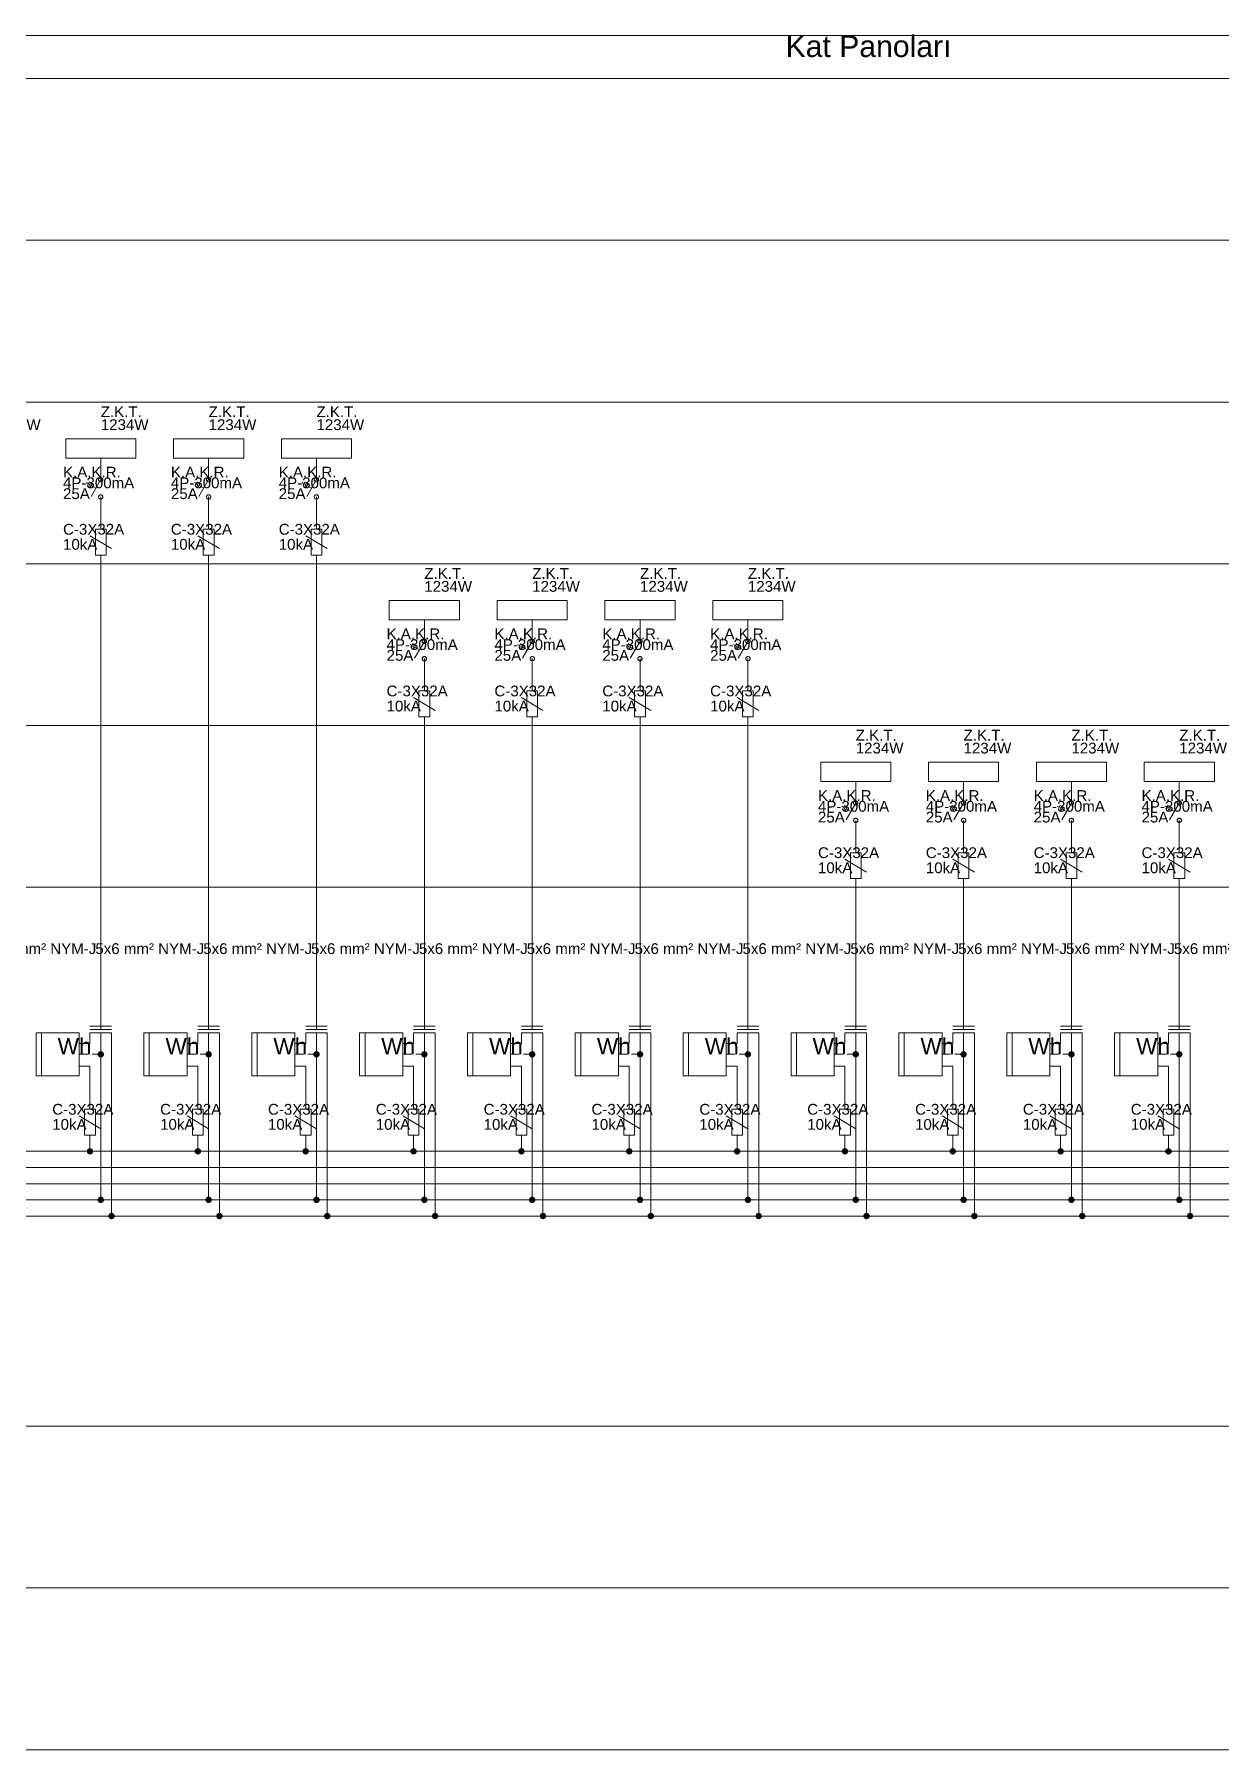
# Model space of a CAD drawing. Extents: x -100 to 4300, y -525 to 1066.
# Drawn here: x 998 to 2098, y -525 to 1066 of the extents above; entities that cross this region are included whole.
import ezdxf

# ---------------------------------------------------------------- set-up
doc = ezdxf.new("R2010")
doc.units = 0
doc.layers.get('0').update_dxf_attribs({"lineweight": 0})
doc.styles.add('Arial', font='Arial.ttf')

msp = doc.modelspace()

# ---------------------------------------------------------------- hatches: boundary and pattern name
h = msp.add_hatch(color=5)
h.dxf.hatch_style = 1
h.paths.add_polyline_path([(1063, 120), (1062.8, 121.1), (1062.1, 122.1), (1061.1, 122.8), (1060, 123), (1058.9, 122.8), (1057.9, 122.1), (1057.2, 121.1), (1057, 120), (1057.2, 118.9), (1057.9, 117.9), (1058.9, 117.2), (1060, 117), (1061.1, 117.2), (1062.1, 117.9), (1062.8, 118.9)])
h = msp.add_hatch(color=5)
h.dxf.hatch_style = 1
h.paths.add_polyline_path([(1163, 120), (1162.8, 121.1), (1162.1, 122.1), (1161.1, 122.8), (1160, 123), (1158.9, 122.8), (1157.9, 122.1), (1157.2, 121.1), (1157, 120), (1157.2, 118.9), (1157.9, 117.9), (1158.9, 117.2), (1160, 117), (1161.1, 117.2), (1162.1, 117.9), (1162.8, 118.9)])
h = msp.add_hatch(color=5)
h.dxf.hatch_style = 1
h.paths.add_polyline_path([(1263, 120), (1262.8, 121.1), (1262.1, 122.1), (1261.1, 122.8), (1260, 123), (1258.9, 122.8), (1257.9, 122.1), (1257.2, 121.1), (1257, 120), (1257.2, 118.9), (1257.9, 117.9), (1258.9, 117.2), (1260, 117), (1261.1, 117.2), (1262.1, 117.9), (1262.8, 118.9)])
h = msp.add_hatch(color=5)
h.dxf.hatch_style = 1
h.paths.add_polyline_path([(1363, 120), (1362.8, 121.1), (1362.1, 122.1), (1361.1, 122.8), (1360, 123), (1358.9, 122.8), (1357.9, 122.1), (1357.2, 121.1), (1357, 120), (1357.2, 118.9), (1357.9, 117.9), (1358.9, 117.2), (1360, 117), (1361.1, 117.2), (1362.1, 117.9), (1362.8, 118.9)])
h = msp.add_hatch(color=5)
h.dxf.hatch_style = 1
h.paths.add_polyline_path([(1463, 120), (1462.8, 121.1), (1462.1, 122.1), (1461.1, 122.8), (1460, 123), (1458.9, 122.8), (1457.9, 122.1), (1457.2, 121.1), (1457, 120), (1457.2, 118.9), (1457.9, 117.9), (1458.9, 117.2), (1460, 117), (1461.1, 117.2), (1462.1, 117.9), (1462.8, 118.9)])
h = msp.add_hatch(color=5)
h.dxf.hatch_style = 1
h.paths.add_polyline_path([(1563, 120), (1562.8, 121.1), (1562.1, 122.1), (1561.1, 122.8), (1560, 123), (1558.9, 122.8), (1557.9, 122.1), (1557.2, 121.1), (1557, 120), (1557.2, 118.9), (1557.9, 117.9), (1558.9, 117.2), (1560, 117), (1561.1, 117.2), (1562.1, 117.9), (1562.8, 118.9)])
h = msp.add_hatch(color=5)
h.dxf.hatch_style = 1
h.paths.add_polyline_path([(1663, 120), (1662.8, 121.1), (1662.1, 122.1), (1661.1, 122.8), (1660, 123), (1658.9, 122.8), (1657.9, 122.1), (1657.2, 121.1), (1657, 120), (1657.2, 118.9), (1657.9, 117.9), (1658.9, 117.2), (1660, 117), (1661.1, 117.2), (1662.1, 117.9), (1662.8, 118.9)])
h = msp.add_hatch(color=5)
h.dxf.hatch_style = 1
h.paths.add_polyline_path([(1763, 120), (1762.8, 121.1), (1762.1, 122.1), (1761.1, 122.8), (1760, 123), (1758.9, 122.8), (1757.9, 122.1), (1757.2, 121.1), (1757, 120), (1757.2, 118.9), (1757.9, 117.9), (1758.9, 117.2), (1760, 117), (1761.1, 117.2), (1762.1, 117.9), (1762.8, 118.9)])
h = msp.add_hatch(color=5)
h.dxf.hatch_style = 1
h.paths.add_polyline_path([(1863, 120), (1862.8, 121.1), (1862.1, 122.1), (1861.1, 122.8), (1860, 123), (1858.9, 122.8), (1857.9, 122.1), (1857.2, 121.1), (1857, 120), (1857.2, 118.9), (1857.9, 117.9), (1858.9, 117.2), (1860, 117), (1861.1, 117.2), (1862.1, 117.9), (1862.8, 118.9)])
h = msp.add_hatch(color=5)
h.dxf.hatch_style = 1
h.paths.add_polyline_path([(1963, 120), (1962.8, 121.1), (1962.1, 122.1), (1961.1, 122.8), (1960, 123), (1958.9, 122.8), (1957.9, 122.1), (1957.2, 121.1), (1957, 120), (1957.2, 118.9), (1957.9, 117.9), (1958.9, 117.2), (1960, 117), (1961.1, 117.2), (1962.1, 117.9), (1962.8, 118.9)])
h = msp.add_hatch(color=5)
h.dxf.hatch_style = 1
h.paths.add_polyline_path([(2063, 120), (2062.8, 121.1), (2062.1, 122.1), (2061.1, 122.8), (2060, 123), (2058.9, 122.8), (2057.9, 122.1), (2057.2, 121.1), (2057, 120), (2057.2, 118.9), (2057.9, 117.9), (2058.9, 117.2), (2060, 117), (2061.1, 117.2), (2062.1, 117.9), (2062.8, 118.9)])
h = msp.add_hatch(color=36)
h.dxf.hatch_style = 1
h.paths.add_polyline_path([(1053, 30), (1052.8, 31.1), (1052.1, 32.1), (1051.1, 32.8), (1050, 33), (1048.9, 32.8), (1047.9, 32.1), (1047.2, 31.1), (1047, 30), (1047.2, 28.9), (1047.9, 27.9), (1048.9, 27.2), (1050, 27), (1051.1, 27.2), (1052.1, 27.9), (1052.8, 28.9)])
h = msp.add_hatch(color=36)
h.dxf.hatch_style = 1
h.paths.add_polyline_path([(1153, 30), (1152.8, 31.1), (1152.1, 32.1), (1151.1, 32.8), (1150, 33), (1148.9, 32.8), (1147.9, 32.1), (1147.2, 31.1), (1147, 30), (1147.2, 28.9), (1147.9, 27.9), (1148.9, 27.2), (1150, 27), (1151.1, 27.2), (1152.1, 27.9), (1152.8, 28.9)])
h = msp.add_hatch(color=36)
h.dxf.hatch_style = 1
h.paths.add_polyline_path([(1253, 30), (1252.8, 31.1), (1252.1, 32.1), (1251.1, 32.8), (1250, 33), (1248.9, 32.8), (1247.9, 32.1), (1247.2, 31.1), (1247, 30), (1247.2, 28.9), (1247.9, 27.9), (1248.9, 27.2), (1250, 27), (1251.1, 27.2), (1252.1, 27.9), (1252.8, 28.9)])
h = msp.add_hatch(color=36)
h.dxf.hatch_style = 1
h.paths.add_polyline_path([(1353, 30), (1352.8, 31.1), (1352.1, 32.1), (1351.1, 32.8), (1350, 33), (1348.9, 32.8), (1347.9, 32.1), (1347.2, 31.1), (1347, 30), (1347.2, 28.9), (1347.9, 27.9), (1348.9, 27.2), (1350, 27), (1351.1, 27.2), (1352.1, 27.9), (1352.8, 28.9)])
h = msp.add_hatch(color=36)
h.dxf.hatch_style = 1
h.paths.add_polyline_path([(1453, 30), (1452.8, 31.1), (1452.1, 32.1), (1451.1, 32.8), (1450, 33), (1448.9, 32.8), (1447.9, 32.1), (1447.2, 31.1), (1447, 30), (1447.2, 28.9), (1447.9, 27.9), (1448.9, 27.2), (1450, 27), (1451.1, 27.2), (1452.1, 27.9), (1452.8, 28.9)])
h = msp.add_hatch(color=36)
h.dxf.hatch_style = 1
h.paths.add_polyline_path([(1553, 30), (1552.8, 31.1), (1552.1, 32.1), (1551.1, 32.8), (1550, 33), (1548.9, 32.8), (1547.9, 32.1), (1547.2, 31.1), (1547, 30), (1547.2, 28.9), (1547.9, 27.9), (1548.9, 27.2), (1550, 27), (1551.1, 27.2), (1552.1, 27.9), (1552.8, 28.9)])
h = msp.add_hatch(color=36)
h.dxf.hatch_style = 1
h.paths.add_polyline_path([(1653, 30), (1652.8, 31.1), (1652.1, 32.1), (1651.1, 32.8), (1650, 33), (1648.9, 32.8), (1647.9, 32.1), (1647.2, 31.1), (1647, 30), (1647.2, 28.9), (1647.9, 27.9), (1648.9, 27.2), (1650, 27), (1651.1, 27.2), (1652.1, 27.9), (1652.8, 28.9)])
h = msp.add_hatch(color=36)
h.dxf.hatch_style = 1
h.paths.add_polyline_path([(1753, 30), (1752.8, 31.1), (1752.1, 32.1), (1751.1, 32.8), (1750, 33), (1748.9, 32.8), (1747.9, 32.1), (1747.2, 31.1), (1747, 30), (1747.2, 28.9), (1747.9, 27.9), (1748.9, 27.2), (1750, 27), (1751.1, 27.2), (1752.1, 27.9), (1752.8, 28.9)])
h = msp.add_hatch(color=36)
h.dxf.hatch_style = 1
h.paths.add_polyline_path([(1853, 30), (1852.8, 31.1), (1852.1, 32.1), (1851.1, 32.8), (1850, 33), (1848.9, 32.8), (1847.9, 32.1), (1847.2, 31.1), (1847, 30), (1847.2, 28.9), (1847.9, 27.9), (1848.9, 27.2), (1850, 27), (1851.1, 27.2), (1852.1, 27.9), (1852.8, 28.9)])
h = msp.add_hatch(color=36)
h.dxf.hatch_style = 1
h.paths.add_polyline_path([(1953, 30), (1952.8, 31.1), (1952.1, 32.1), (1951.1, 32.8), (1950, 33), (1948.9, 32.8), (1947.9, 32.1), (1947.2, 31.1), (1947, 30), (1947.2, 28.9), (1947.9, 27.9), (1948.9, 27.2), (1950, 27), (1951.1, 27.2), (1952.1, 27.9), (1952.8, 28.9)])
h = msp.add_hatch(color=36)
h.dxf.hatch_style = 1
h.paths.add_polyline_path([(2053, 30), (2052.8, 31.1), (2052.1, 32.1), (2051.1, 32.8), (2050, 33), (2048.9, 32.8), (2047.9, 32.1), (2047.2, 31.1), (2047, 30), (2047.2, 28.9), (2047.9, 27.9), (2048.9, 27.2), (2050, 27), (2051.1, 27.2), (2052.1, 27.9), (2052.8, 28.9)])
h = msp.add_hatch(color=5)
h.dxf.hatch_style = 1
h.paths.add_polyline_path([(1063, -15), (1062.8, -13.9), (1062.1, -12.9), (1061.1, -12.2), (1060, -12), (1058.9, -12.2), (1057.9, -12.9), (1057.2, -13.9), (1057, -15), (1057.2, -16.1), (1057.9, -17.1), (1058.9, -17.8), (1060, -18), (1061.1, -17.8), (1062.1, -17.1), (1062.8, -16.1)])
h = msp.add_hatch(color=5)
h.dxf.hatch_style = 1
h.paths.add_polyline_path([(1163, -15), (1162.8, -13.9), (1162.1, -12.9), (1161.1, -12.2), (1160, -12), (1158.9, -12.2), (1157.9, -12.9), (1157.2, -13.9), (1157, -15), (1157.2, -16.1), (1157.9, -17.1), (1158.9, -17.8), (1160, -18), (1161.1, -17.8), (1162.1, -17.1), (1162.8, -16.1)])
h = msp.add_hatch(color=5)
h.dxf.hatch_style = 1
h.paths.add_polyline_path([(1263, -15), (1262.8, -13.9), (1262.1, -12.9), (1261.1, -12.2), (1260, -12), (1258.9, -12.2), (1257.9, -12.9), (1257.2, -13.9), (1257, -15), (1257.2, -16.1), (1257.9, -17.1), (1258.9, -17.8), (1260, -18), (1261.1, -17.8), (1262.1, -17.1), (1262.8, -16.1)])
h = msp.add_hatch(color=5)
h.dxf.hatch_style = 1
h.paths.add_polyline_path([(1363, -15), (1362.8, -13.9), (1362.1, -12.9), (1361.1, -12.2), (1360, -12), (1358.9, -12.2), (1357.9, -12.9), (1357.2, -13.9), (1357, -15), (1357.2, -16.1), (1357.9, -17.1), (1358.9, -17.8), (1360, -18), (1361.1, -17.8), (1362.1, -17.1), (1362.8, -16.1)])
h = msp.add_hatch(color=5)
h.dxf.hatch_style = 1
h.paths.add_polyline_path([(1463, -15), (1462.8, -13.9), (1462.1, -12.9), (1461.1, -12.2), (1460, -12), (1458.9, -12.2), (1457.9, -12.9), (1457.2, -13.9), (1457, -15), (1457.2, -16.1), (1457.9, -17.1), (1458.9, -17.8), (1460, -18), (1461.1, -17.8), (1462.1, -17.1), (1462.8, -16.1)])
h = msp.add_hatch(color=5)
h.dxf.hatch_style = 1
h.paths.add_polyline_path([(1563, -15), (1562.8, -13.9), (1562.1, -12.9), (1561.1, -12.2), (1560, -12), (1558.9, -12.2), (1557.9, -12.9), (1557.2, -13.9), (1557, -15), (1557.2, -16.1), (1557.9, -17.1), (1558.9, -17.8), (1560, -18), (1561.1, -17.8), (1562.1, -17.1), (1562.8, -16.1)])
h = msp.add_hatch(color=5)
h.dxf.hatch_style = 1
h.paths.add_polyline_path([(1663, -15), (1662.8, -13.9), (1662.1, -12.9), (1661.1, -12.2), (1660, -12), (1658.9, -12.2), (1657.9, -12.9), (1657.2, -13.9), (1657, -15), (1657.2, -16.1), (1657.9, -17.1), (1658.9, -17.8), (1660, -18), (1661.1, -17.8), (1662.1, -17.1), (1662.8, -16.1)])
h = msp.add_hatch(color=5)
h.dxf.hatch_style = 1
h.paths.add_polyline_path([(1763, -15), (1762.8, -13.9), (1762.1, -12.9), (1761.1, -12.2), (1760, -12), (1758.9, -12.2), (1757.9, -12.9), (1757.2, -13.9), (1757, -15), (1757.2, -16.1), (1757.9, -17.1), (1758.9, -17.8), (1760, -18), (1761.1, -17.8), (1762.1, -17.1), (1762.8, -16.1)])
h = msp.add_hatch(color=5)
h.dxf.hatch_style = 1
h.paths.add_polyline_path([(1863, -15), (1862.8, -13.9), (1862.1, -12.9), (1861.1, -12.2), (1860, -12), (1858.9, -12.2), (1857.9, -12.9), (1857.2, -13.9), (1857, -15), (1857.2, -16.1), (1857.9, -17.1), (1858.9, -17.8), (1860, -18), (1861.1, -17.8), (1862.1, -17.1), (1862.8, -16.1)])
h = msp.add_hatch(color=5)
h.dxf.hatch_style = 1
h.paths.add_polyline_path([(1963, -15), (1962.8, -13.9), (1962.1, -12.9), (1961.1, -12.2), (1960, -12), (1958.9, -12.2), (1957.9, -12.9), (1957.2, -13.9), (1957, -15), (1957.2, -16.1), (1957.9, -17.1), (1958.9, -17.8), (1960, -18), (1961.1, -17.8), (1962.1, -17.1), (1962.8, -16.1)])
h = msp.add_hatch(color=5)
h.dxf.hatch_style = 1
h.paths.add_polyline_path([(2063, -15), (2062.8, -13.9), (2062.1, -12.9), (2061.1, -12.2), (2060, -12), (2058.9, -12.2), (2057.9, -12.9), (2057.2, -13.9), (2057, -15), (2057.2, -16.1), (2057.9, -17.1), (2058.9, -17.8), (2060, -18), (2061.1, -17.8), (2062.1, -17.1), (2062.8, -16.1)])
h = msp.add_hatch(color=3)
h.dxf.hatch_style = 1
h.paths.add_polyline_path([(1073, -30), (1072.8, -28.9), (1072.1, -27.9), (1071.1, -27.2), (1070, -27), (1068.9, -27.2), (1067.9, -27.9), (1067.2, -28.9), (1067, -30), (1067.2, -31.1), (1067.9, -32.1), (1068.9, -32.8), (1070, -33), (1071.1, -32.8), (1072.1, -32.1), (1072.8, -31.1)])
h = msp.add_hatch(color=3)
h.dxf.hatch_style = 1
h.paths.add_polyline_path([(1173, -30), (1172.8, -28.9), (1172.1, -27.9), (1171.1, -27.2), (1170, -27), (1168.9, -27.2), (1167.9, -27.9), (1167.2, -28.9), (1167, -30), (1167.2, -31.1), (1167.9, -32.1), (1168.9, -32.8), (1170, -33), (1171.1, -32.8), (1172.1, -32.1), (1172.8, -31.1)])
h = msp.add_hatch(color=3)
h.dxf.hatch_style = 1
h.paths.add_polyline_path([(1273, -30), (1272.8, -28.9), (1272.1, -27.9), (1271.1, -27.2), (1270, -27), (1268.9, -27.2), (1267.9, -27.9), (1267.2, -28.9), (1267, -30), (1267.2, -31.1), (1267.9, -32.1), (1268.9, -32.8), (1270, -33), (1271.1, -32.8), (1272.1, -32.1), (1272.8, -31.1)])
h = msp.add_hatch(color=3)
h.dxf.hatch_style = 1
h.paths.add_polyline_path([(1373, -30), (1372.8, -28.9), (1372.1, -27.9), (1371.1, -27.2), (1370, -27), (1368.9, -27.2), (1367.9, -27.9), (1367.2, -28.9), (1367, -30), (1367.2, -31.1), (1367.9, -32.1), (1368.9, -32.8), (1370, -33), (1371.1, -32.8), (1372.1, -32.1), (1372.8, -31.1)])
h = msp.add_hatch(color=3)
h.dxf.hatch_style = 1
h.paths.add_polyline_path([(1473, -30), (1472.8, -28.9), (1472.1, -27.9), (1471.1, -27.2), (1470, -27), (1468.9, -27.2), (1467.9, -27.9), (1467.2, -28.9), (1467, -30), (1467.2, -31.1), (1467.9, -32.1), (1468.9, -32.8), (1470, -33), (1471.1, -32.8), (1472.1, -32.1), (1472.8, -31.1)])
h = msp.add_hatch(color=3)
h.dxf.hatch_style = 1
h.paths.add_polyline_path([(1573, -30), (1572.8, -28.9), (1572.1, -27.9), (1571.1, -27.2), (1570, -27), (1568.9, -27.2), (1567.9, -27.9), (1567.2, -28.9), (1567, -30), (1567.2, -31.1), (1567.9, -32.1), (1568.9, -32.8), (1570, -33), (1571.1, -32.8), (1572.1, -32.1), (1572.8, -31.1)])
h = msp.add_hatch(color=3)
h.dxf.hatch_style = 1
h.paths.add_polyline_path([(1673, -30), (1672.8, -28.9), (1672.1, -27.9), (1671.1, -27.2), (1670, -27), (1668.9, -27.2), (1667.9, -27.9), (1667.2, -28.9), (1667, -30), (1667.2, -31.1), (1667.9, -32.1), (1668.9, -32.8), (1670, -33), (1671.1, -32.8), (1672.1, -32.1), (1672.8, -31.1)])
h = msp.add_hatch(color=3)
h.dxf.hatch_style = 1
h.paths.add_polyline_path([(1773, -30), (1772.8, -28.9), (1772.1, -27.9), (1771.1, -27.2), (1770, -27), (1768.9, -27.2), (1767.9, -27.9), (1767.2, -28.9), (1767, -30), (1767.2, -31.1), (1767.9, -32.1), (1768.9, -32.8), (1770, -33), (1771.1, -32.8), (1772.1, -32.1), (1772.8, -31.1)])
h = msp.add_hatch(color=3)
h.dxf.hatch_style = 1
h.paths.add_polyline_path([(1873, -30), (1872.8, -28.9), (1872.1, -27.9), (1871.1, -27.2), (1870, -27), (1868.9, -27.2), (1867.9, -27.9), (1867.2, -28.9), (1867, -30), (1867.2, -31.1), (1867.9, -32.1), (1868.9, -32.8), (1870, -33), (1871.1, -32.8), (1872.1, -32.1), (1872.8, -31.1)])
h = msp.add_hatch(color=3)
h.dxf.hatch_style = 1
h.paths.add_polyline_path([(1973, -30), (1972.8, -28.9), (1972.1, -27.9), (1971.1, -27.2), (1970, -27), (1968.9, -27.2), (1967.9, -27.9), (1967.2, -28.9), (1967, -30), (1967.2, -31.1), (1967.9, -32.1), (1968.9, -32.8), (1970, -33), (1971.1, -32.8), (1972.1, -32.1), (1972.8, -31.1)])
h = msp.add_hatch(color=3)
h.dxf.hatch_style = 1
h.paths.add_polyline_path([(2073, -30), (2072.8, -28.9), (2072.1, -27.9), (2071.1, -27.2), (2070, -27), (2068.9, -27.2), (2067.9, -27.9), (2067.2, -28.9), (2067, -30), (2067.2, -31.1), (2067.9, -32.1), (2068.9, -32.8), (2070, -33), (2071.1, -32.8), (2072.1, -32.1), (2072.8, -31.1)])

# ---------------------------------------------------------------- linework, layer by layer
at = {"color": 251}
msp.add_line((-100, 1065), (4200, 1065), dxfattribs=at)
at = {"color": 152}
for p, q in [((-100, 1025), (4200, 1025)), ((-100, 875), (4200, 875)), ((-100, 725), (4200, 725)), ((-100, 575), (4200, 575)), ((-100, 425), (4200, 425)), ((-100, -225), (4200, -225)), ((-100, -375), (4200, -375)), ((-100, -525), (4200, -525))]:
    msp.add_line(p, q, dxfattribs=at)
at = {"color": 36}
for p, q in [((1060, 653), (1060, 673)), ((1160, 653), (1160, 673)), ((1260, 653), (1260, 673)), ((1060, 653), (1051, 637.4)), ((1160, 653), (1151, 637.4)), ((1260, 653), (1251, 637.4)), ((1048.6, 649.2), (1046.8, 650.2)), ((1049.6, 651), (1047.6, 647.5)), ((1055.5, 645.2), (1051.2, 647.7)), ((1060, 607), (1060, 637)), ((1148.6, 649.2), (1146.8, 650.2)), ((1149.6, 651), (1147.6, 647.5)), ((1155.5, 645.2), (1151.2, 647.7)), ((1160, 607), (1160, 637)), ((1248.6, 649.2), (1246.8, 650.2)), ((1249.6, 651), (1247.6, 647.5)), ((1255.5, 645.2), (1251.2, 647.7)), ((1260, 607), (1260, 637)), ((1070, 589), (1050, 601)), ((1170, 589), (1150, 601)), ((1270, 589), (1250, 601)), ((1060, 143), (1060, 583)), ((1160, 143), (1160, 583)), ((1260, 143), (1260, 583)), ((1360, 503), (1360, 523)), ((1460, 503), (1460, 523)), ((1560, 503), (1560, 523)), ((1660, 503), (1660, 523)), ((1348.6, 499.2), (1346.8, 500.2)), ((1349.6, 501), (1347.6, 497.5)), ((1360, 503), (1351, 487.4)), ((1355.5, 495.2), (1351.2, 497.7)), ((1448.6, 499.2), (1446.8, 500.2)), ((1449.6, 501), (1447.6, 497.5)), ((1460, 503), (1451, 487.4)), ((1455.5, 495.2), (1451.2, 497.7)), ((1548.6, 499.2), (1546.8, 500.2)), ((1549.6, 501), (1547.6, 497.5)), ((1560, 503), (1551, 487.4)), ((1555.5, 495.2), (1551.2, 497.7)), ((1648.6, 499.2), (1646.8, 500.2)), ((1649.6, 501), (1647.6, 497.5)), ((1660, 503), (1651, 487.4)), ((1655.5, 495.2), (1651.2, 497.7)), ((1360, 457), (1360, 487)), ((1460, 457), (1460, 487)), ((1560, 457), (1560, 487)), ((1660, 457), (1660, 487)), ((1370, 439), (1350, 451)), ((1470, 439), (1450, 451)), ((1570, 439), (1550, 451)), ((1670, 439), (1650, 451)), ((1360, 143), (1360, 433)), ((1460, 143), (1460, 433)), ((1560, 143), (1560, 433)), ((1660, 143), (1660, 433)), ((1760, 353), (1760, 373)), ((1860, 353), (1860, 373)), ((1960, 353), (1960, 373)), ((2060, 353), (2060, 373)), ((1748.6, 349.2), (1746.8, 350.2)), ((1749.6, 351), (1747.6, 347.5)), ((1760, 353), (1751, 337.4)), ((1848.6, 349.2), (1846.8, 350.2)), ((1849.6, 351), (1847.6, 347.5)), ((1860, 353), (1851, 337.4)), ((1948.6, 349.2), (1946.8, 350.2)), ((1949.6, 351), (1947.6, 347.5)), ((1960, 353), (1951, 337.4)), ((2048.6, 349.2), (2046.8, 350.2)), ((2049.6, 351), (2047.6, 347.5)), ((2060, 353), (2051, 337.4)), ((1755.5, 345.2), (1751.2, 347.7)), ((1760, 307), (1760, 337)), ((1855.5, 345.2), (1851.2, 347.7)), ((1860, 307), (1860, 337)), ((1955.5, 345.2), (1951.2, 347.7)), ((1960, 307), (1960, 337)), ((2055.5, 345.2), (2051.2, 347.7)), ((2060, 307), (2060, 337)), ((1770, 289), (1750, 301)), ((1870, 289), (1850, 301)), ((1970, 289), (1950, 301)), ((2070, 289), (2050, 301)), ((1760, 143), (1760, 283)), ((1860, 143), (1860, 283)), ((1960, 143), (1960, 283)), ((2060, 143), (2060, 283)), ((1070, 146), (1050, 146)), ((1170, 146), (1150, 146)), ((1270, 146), (1250, 146)), ((1370, 146), (1350, 146)), ((1470, 146), (1450, 146)), ((1570, 146), (1550, 146)), ((1670, 146), (1650, 146)), ((1770, 146), (1750, 146)), ((1870, 146), (1850, 146)), ((1970, 146), (1950, 146)), ((2070, 146), (2050, 146)), ((1005, 100), (1005, 140)), ((1040, 130), (1050, 130)), ((1070, 143), (1050, 143)), ((1050, 130), (1050, 140)), ((1070, 140), (1050, 140)), ((1105, 100), (1105, 140)), ((1140, 130), (1150, 130)), ((1170, 143), (1150, 143)), ((1150, 130), (1150, 140)), ((1170, 140), (1150, 140)), ((1205, 100), (1205, 140)), ((1240, 130), (1250, 130)), ((1270, 143), (1250, 143)), ((1250, 130), (1250, 140)), ((1270, 140), (1250, 140)), ((1305, 100), (1305, 140)), ((1340, 130), (1350, 130)), ((1370, 143), (1350, 143)), ((1350, 130), (1350, 140)), ((1370, 140), (1350, 140)), ((1405, 100), (1405, 140)), ((1440, 130), (1450, 130)), ((1470, 143), (1450, 143)), ((1450, 130), (1450, 140)), ((1470, 140), (1450, 140)), ((1505, 100), (1505, 140)), ((1540, 130), (1550, 130)), ((1570, 143), (1550, 143)), ((1550, 130), (1550, 140)), ((1570, 140), (1550, 140)), ((1605, 100), (1605, 140)), ((1640, 130), (1650, 130)), ((1670, 143), (1650, 143)), ((1650, 130), (1650, 140)), ((1670, 140), (1650, 140)), ((1705, 100), (1705, 140)), ((1740, 130), (1750, 130)), ((1770, 143), (1750, 143)), ((1750, 130), (1750, 140)), ((1770, 140), (1750, 140)), ((1805, 100), (1805, 140)), ((1840, 130), (1850, 130)), ((1870, 143), (1850, 143)), ((1850, 130), (1850, 140)), ((1870, 140), (1850, 140)), ((1905, 100), (1905, 140)), ((1940, 130), (1950, 130)), ((1970, 143), (1950, 143)), ((1950, 130), (1950, 140)), ((1970, 140), (1950, 140)), ((2005, 100), (2005, 140)), ((2040, 130), (2050, 130)), ((2070, 143), (2050, 143)), ((2050, 130), (2050, 140)), ((2070, 140), (2050, 140)), ((1050, 109), (1040, 109)), ((1050, 69), (1050, 109)), ((1150, 109), (1140, 109)), ((1150, 69), (1150, 109)), ((1250, 109), (1240, 109)), ((1250, 69), (1250, 109)), ((1350, 109), (1340, 109)), ((1350, 69), (1350, 109)), ((1450, 109), (1440, 109)), ((1450, 69), (1450, 109)), ((1550, 109), (1540, 109)), ((1550, 69), (1550, 109)), ((1650, 109), (1640, 109)), ((1650, 69), (1650, 109)), ((1750, 109), (1740, 109)), ((1750, 69), (1750, 109)), ((1850, 109), (1840, 109)), ((1850, 69), (1850, 109)), ((1950, 109), (1940, 109)), ((1950, 69), (1950, 109)), ((2050, 109), (2040, 109)), ((2050, 69), (2050, 109)), ((1060, 51), (1040, 63)), ((1160, 51), (1140, 63)), ((1260, 51), (1240, 63)), ((1360, 51), (1340, 63)), ((1460, 51), (1440, 63)), ((1560, 51), (1540, 63)), ((1660, 51), (1640, 63)), ((1760, 51), (1740, 63)), ((1860, 51), (1840, 63)), ((1960, 51), (1940, 63)), ((2060, 51), (2040, 63)), ((1050, 30), (1050, 45)), ((1150, 30), (1150, 45)), ((1250, 30), (1250, 45)), ((1350, 30), (1350, 45)), ((1450, 30), (1450, 45)), ((1550, 30), (1550, 45)), ((1650, 30), (1650, 45)), ((1750, 30), (1750, 45)), ((1850, 30), (1850, 45)), ((1950, 30), (1950, 45)), ((2050, 30), (2050, 45)), ((0, 30), (3400, 30))]:
    msp.add_line(p, q, dxfattribs=at)
at = {"color": 30}
msp.add_line((-100, 275), (4200, 275), dxfattribs=at)
at = {"color": 5}
for p, q in [((1060, -15), (1060, 140)), ((1160, -15), (1160, 140)), ((1260, -15), (1260, 140)), ((1360, -15), (1360, 140)), ((1460, -15), (1460, 140)), ((1560, -15), (1560, 140)), ((1660, -15), (1660, 140)), ((1760, -15), (1760, 140)), ((1860, -15), (1860, 140)), ((1960, -15), (1960, 140)), ((2060, -15), (2060, 140)), ((1048, 120), (1040, 120)), ((1060, 120), (1052, 120)), ((1148, 120), (1140, 120)), ((1160, 120), (1152, 120)), ((1248, 120), (1240, 120)), ((1260, 120), (1252, 120)), ((1348, 120), (1340, 120)), ((1360, 120), (1352, 120)), ((1448, 120), (1440, 120)), ((1460, 120), (1452, 120)), ((1548, 120), (1540, 120)), ((1560, 120), (1552, 120)), ((1648, 120), (1640, 120)), ((1660, 120), (1652, 120)), ((1748, 120), (1740, 120)), ((1760, 120), (1752, 120)), ((1848, 120), (1840, 120)), ((1860, 120), (1852, 120)), ((1948, 120), (1940, 120)), ((1960, 120), (1952, 120)), ((2048, 120), (2040, 120)), ((2060, 120), (2052, 120)), ((0, -15), (3400, -15))]:
    msp.add_line(p, q, dxfattribs=at)
at = {"color": 3}
for p, q in [((1070, -30), (1070, 140)), ((1170, -30), (1170, 140)), ((1270, -30), (1270, 140)), ((1370, -30), (1370, 140)), ((1470, -30), (1470, 140)), ((1570, -30), (1570, 140)), ((1670, -30), (1670, 140)), ((1770, -30), (1770, 140)), ((1870, -30), (1870, 140)), ((1970, -30), (1970, 140)), ((2070, -30), (2070, 140)), ((0, -30), (3400, -30))]:
    msp.add_line(p, q, dxfattribs=at)
at = {"color": 7}
msp.add_line((0, 15), (3400, 15), dxfattribs=at)
at = {"color": 252}
msp.add_line((0, 0), (3400, 0), dxfattribs=at)
at = {"color": 36}
for points in [[(1027.5, 673), (1027.5, 691), (1092.5, 691), (1092.5, 673), (1027.5, 673)], [(1127.5, 673), (1127.5, 691), (1192.5, 691), (1192.5, 673), (1127.5, 673)], [(1227.5, 673), (1227.5, 691), (1292.5, 691), (1292.5, 673), (1227.5, 673)], [(1062, 653), (1062, 653.4), (1061.8, 653.8), (1061.7, 654.1), (1061.4, 654.4), (1061.1, 654.7), (1060.8, 654.8), (1060.4, 655), (1060, 655), (1059.6, 655), (1059.2, 654.8), (1058.9, 654.7), (1058.6, 654.4), (1058.3, 654.1), (1058.2, 653.8), (1058, 653.4), (1058, 653), (1058, 652.6), (1058.2, 652.2), (1058.3, 651.9), (1058.6, 651.6), (1058.9, 651.3), (1059.2, 651.2), (1059.6, 651), (1060, 651), (1060.4, 651), (1060.8, 651.2), (1061.1, 651.3), (1061.4, 651.6), (1061.7, 651.9), (1061.8, 652.2), (1062, 652.6), (1062, 653)], [(1162, 653), (1162, 653.4), (1161.8, 653.8), (1161.7, 654.1), (1161.4, 654.4), (1161.1, 654.7), (1160.8, 654.8), (1160.4, 655), (1160, 655), (1159.6, 655), (1159.2, 654.8), (1158.9, 654.7), (1158.6, 654.4), (1158.3, 654.1), (1158.2, 653.8), (1158, 653.4), (1158, 653), (1158, 652.6), (1158.2, 652.2), (1158.3, 651.9), (1158.6, 651.6), (1158.9, 651.3), (1159.2, 651.2), (1159.6, 651), (1160, 651), (1160.4, 651), (1160.8, 651.2), (1161.1, 651.3), (1161.4, 651.6), (1161.7, 651.9), (1161.8, 652.2), (1162, 652.6), (1162, 653)], [(1262, 653), (1262, 653.4), (1261.8, 653.8), (1261.7, 654.1), (1261.4, 654.4), (1261.1, 654.7), (1260.8, 654.8), (1260.4, 655), (1260, 655), (1259.6, 655), (1259.2, 654.8), (1258.9, 654.7), (1258.6, 654.4), (1258.3, 654.1), (1258.2, 653.8), (1258, 653.4), (1258, 653), (1258, 652.6), (1258.2, 652.2), (1258.3, 651.9), (1258.6, 651.6), (1258.9, 651.3), (1259.2, 651.2), (1259.6, 651), (1260, 651), (1260.4, 651), (1260.8, 651.2), (1261.1, 651.3), (1261.4, 651.6), (1261.7, 651.9), (1261.8, 652.2), (1262, 652.6), (1262, 653)], [(1052.2, 649.5), (1049.4, 648.7), (1050.2, 646), (1052.2, 649.5)], [(1062, 637), (1062, 637.4), (1061.8, 637.8), (1061.7, 638.1), (1061.4, 638.4), (1061.1, 638.7), (1060.8, 638.8), (1060.4, 639), (1060, 639), (1059.6, 639), (1059.2, 638.8), (1058.9, 638.7), (1058.6, 638.4), (1058.3, 638.1), (1058.2, 637.8), (1058, 637.4), (1058, 637), (1058, 636.6), (1058.2, 636.2), (1058.3, 635.9), (1058.6, 635.6), (1058.9, 635.3), (1059.2, 635.2), (1059.6, 635), (1060, 635), (1060.4, 635), (1060.8, 635.2), (1061.1, 635.3), (1061.4, 635.6), (1061.7, 635.9), (1061.8, 636.2), (1062, 636.6), (1062, 637)], [(1152.2, 649.5), (1149.4, 648.7), (1150.2, 646), (1152.2, 649.5)], [(1162, 637), (1162, 637.4), (1161.8, 637.8), (1161.7, 638.1), (1161.4, 638.4), (1161.1, 638.7), (1160.8, 638.8), (1160.4, 639), (1160, 639), (1159.6, 639), (1159.2, 638.8), (1158.9, 638.7), (1158.6, 638.4), (1158.3, 638.1), (1158.2, 637.8), (1158, 637.4), (1158, 637), (1158, 636.6), (1158.2, 636.2), (1158.3, 635.9), (1158.6, 635.6), (1158.9, 635.3), (1159.2, 635.2), (1159.6, 635), (1160, 635), (1160.4, 635), (1160.8, 635.2), (1161.1, 635.3), (1161.4, 635.6), (1161.7, 635.9), (1161.8, 636.2), (1162, 636.6), (1162, 637)], [(1252.2, 649.5), (1249.4, 648.7), (1250.2, 646), (1252.2, 649.5)], [(1262, 637), (1262, 637.4), (1261.8, 637.8), (1261.7, 638.1), (1261.4, 638.4), (1261.1, 638.7), (1260.8, 638.8), (1260.4, 639), (1260, 639), (1259.6, 639), (1259.2, 638.8), (1258.9, 638.7), (1258.6, 638.4), (1258.3, 638.1), (1258.2, 637.8), (1258, 637.4), (1258, 637), (1258, 636.6), (1258.2, 636.2), (1258.3, 635.9), (1258.6, 635.6), (1258.9, 635.3), (1259.2, 635.2), (1259.6, 635), (1260, 635), (1260.4, 635), (1260.8, 635.2), (1261.1, 635.3), (1261.4, 635.6), (1261.7, 635.9), (1261.8, 636.2), (1262, 636.6), (1262, 637)], [(1065, 583), (1055, 583), (1055, 607), (1065, 607), (1065, 583)], [(1165, 583), (1155, 583), (1155, 607), (1165, 607), (1165, 583)], [(1265, 583), (1255, 583), (1255, 607), (1265, 607), (1265, 583)], [(1327.5, 523), (1327.5, 541), (1392.5, 541), (1392.5, 523), (1327.5, 523)], [(1427.5, 523), (1427.5, 541), (1492.5, 541), (1492.5, 523), (1427.5, 523)], [(1527.5, 523), (1527.5, 541), (1592.5, 541), (1592.5, 523), (1527.5, 523)], [(1627.5, 523), (1627.5, 541), (1692.5, 541), (1692.5, 523), (1627.5, 523)], [(1352.2, 499.5), (1349.4, 498.7), (1350.2, 496), (1352.2, 499.5)], [(1362, 503), (1362, 503.4), (1361.8, 503.8), (1361.7, 504.1), (1361.4, 504.4), (1361.1, 504.7), (1360.8, 504.8), (1360.4, 505), (1360, 505), (1359.6, 505), (1359.2, 504.8), (1358.9, 504.7), (1358.6, 504.4), (1358.3, 504.1), (1358.2, 503.8), (1358, 503.4), (1358, 503), (1358, 502.6), (1358.2, 502.2), (1358.3, 501.9), (1358.6, 501.6), (1358.9, 501.3), (1359.2, 501.2), (1359.6, 501), (1360, 501), (1360.4, 501), (1360.8, 501.2), (1361.1, 501.3), (1361.4, 501.6), (1361.7, 501.9), (1361.8, 502.2), (1362, 502.6), (1362, 503)], [(1452.2, 499.5), (1449.4, 498.7), (1450.2, 496), (1452.2, 499.5)], [(1462, 503), (1462, 503.4), (1461.8, 503.8), (1461.7, 504.1), (1461.4, 504.4), (1461.1, 504.7), (1460.8, 504.8), (1460.4, 505), (1460, 505), (1459.6, 505), (1459.2, 504.8), (1458.9, 504.7), (1458.6, 504.4), (1458.3, 504.1), (1458.2, 503.8), (1458, 503.4), (1458, 503), (1458, 502.6), (1458.2, 502.2), (1458.3, 501.9), (1458.6, 501.6), (1458.9, 501.3), (1459.2, 501.2), (1459.6, 501), (1460, 501), (1460.4, 501), (1460.8, 501.2), (1461.1, 501.3), (1461.4, 501.6), (1461.7, 501.9), (1461.8, 502.2), (1462, 502.6), (1462, 503)], [(1552.2, 499.5), (1549.4, 498.7), (1550.2, 496), (1552.2, 499.5)], [(1562, 503), (1562, 503.4), (1561.8, 503.8), (1561.7, 504.1), (1561.4, 504.4), (1561.1, 504.7), (1560.8, 504.8), (1560.4, 505), (1560, 505), (1559.6, 505), (1559.2, 504.8), (1558.9, 504.7), (1558.6, 504.4), (1558.3, 504.1), (1558.2, 503.8), (1558, 503.4), (1558, 503), (1558, 502.6), (1558.2, 502.2), (1558.3, 501.9), (1558.6, 501.6), (1558.9, 501.3), (1559.2, 501.2), (1559.6, 501), (1560, 501), (1560.4, 501), (1560.8, 501.2), (1561.1, 501.3), (1561.4, 501.6), (1561.7, 501.9), (1561.8, 502.2), (1562, 502.6), (1562, 503)], [(1652.2, 499.5), (1649.4, 498.7), (1650.2, 496), (1652.2, 499.5)], [(1662, 503), (1662, 503.4), (1661.8, 503.8), (1661.7, 504.1), (1661.4, 504.4), (1661.1, 504.7), (1660.8, 504.8), (1660.4, 505), (1660, 505), (1659.6, 505), (1659.2, 504.8), (1658.9, 504.7), (1658.6, 504.4), (1658.3, 504.1), (1658.2, 503.8), (1658, 503.4), (1658, 503), (1658, 502.6), (1658.2, 502.2), (1658.3, 501.9), (1658.6, 501.6), (1658.9, 501.3), (1659.2, 501.2), (1659.6, 501), (1660, 501), (1660.4, 501), (1660.8, 501.2), (1661.1, 501.3), (1661.4, 501.6), (1661.7, 501.9), (1661.8, 502.2), (1662, 502.6), (1662, 503)], [(1362, 487), (1362, 487.4), (1361.8, 487.8), (1361.7, 488.1), (1361.4, 488.4), (1361.1, 488.7), (1360.8, 488.8), (1360.4, 489), (1360, 489), (1359.6, 489), (1359.2, 488.8), (1358.9, 488.7), (1358.6, 488.4), (1358.3, 488.1), (1358.2, 487.8), (1358, 487.4), (1358, 487), (1358, 486.6), (1358.2, 486.2), (1358.3, 485.9), (1358.6, 485.6), (1358.9, 485.3), (1359.2, 485.2), (1359.6, 485), (1360, 485), (1360.4, 485), (1360.8, 485.2), (1361.1, 485.3), (1361.4, 485.6), (1361.7, 485.9), (1361.8, 486.2), (1362, 486.6), (1362, 487)], [(1462, 487), (1462, 487.4), (1461.8, 487.8), (1461.7, 488.1), (1461.4, 488.4), (1461.1, 488.7), (1460.8, 488.8), (1460.4, 489), (1460, 489), (1459.6, 489), (1459.2, 488.8), (1458.9, 488.7), (1458.6, 488.4), (1458.3, 488.1), (1458.2, 487.8), (1458, 487.4), (1458, 487), (1458, 486.6), (1458.2, 486.2), (1458.3, 485.9), (1458.6, 485.6), (1458.9, 485.3), (1459.2, 485.2), (1459.6, 485), (1460, 485), (1460.4, 485), (1460.8, 485.2), (1461.1, 485.3), (1461.4, 485.6), (1461.7, 485.9), (1461.8, 486.2), (1462, 486.6), (1462, 487)], [(1562, 487), (1562, 487.4), (1561.8, 487.8), (1561.7, 488.1), (1561.4, 488.4), (1561.1, 488.7), (1560.8, 488.8), (1560.4, 489), (1560, 489), (1559.6, 489), (1559.2, 488.8), (1558.9, 488.7), (1558.6, 488.4), (1558.3, 488.1), (1558.2, 487.8), (1558, 487.4), (1558, 487), (1558, 486.6), (1558.2, 486.2), (1558.3, 485.9), (1558.6, 485.6), (1558.9, 485.3), (1559.2, 485.2), (1559.6, 485), (1560, 485), (1560.4, 485), (1560.8, 485.2), (1561.1, 485.3), (1561.4, 485.6), (1561.7, 485.9), (1561.8, 486.2), (1562, 486.6), (1562, 487)], [(1662, 487), (1662, 487.4), (1661.8, 487.8), (1661.7, 488.1), (1661.4, 488.4), (1661.1, 488.7), (1660.8, 488.8), (1660.4, 489), (1660, 489), (1659.6, 489), (1659.2, 488.8), (1658.9, 488.7), (1658.6, 488.4), (1658.3, 488.1), (1658.2, 487.8), (1658, 487.4), (1658, 487), (1658, 486.6), (1658.2, 486.2), (1658.3, 485.9), (1658.6, 485.6), (1658.9, 485.3), (1659.2, 485.2), (1659.6, 485), (1660, 485), (1660.4, 485), (1660.8, 485.2), (1661.1, 485.3), (1661.4, 485.6), (1661.7, 485.9), (1661.8, 486.2), (1662, 486.6), (1662, 487)], [(1365, 433), (1355, 433), (1355, 457), (1365, 457), (1365, 433)], [(1465, 433), (1455, 433), (1455, 457), (1465, 457), (1465, 433)], [(1565, 433), (1555, 433), (1555, 457), (1565, 457), (1565, 433)], [(1665, 433), (1655, 433), (1655, 457), (1665, 457), (1665, 433)], [(1727.5, 373), (1727.5, 391), (1792.5, 391), (1792.5, 373), (1727.5, 373)], [(1827.5, 373), (1827.5, 391), (1892.5, 391), (1892.5, 373), (1827.5, 373)], [(1927.5, 373), (1927.5, 391), (1992.5, 391), (1992.5, 373), (1927.5, 373)], [(2027.5, 373), (2027.5, 391), (2092.5, 391), (2092.5, 373), (2027.5, 373)], [(1762, 353), (1762, 353.4), (1761.8, 353.8), (1761.7, 354.1), (1761.4, 354.4), (1761.1, 354.7), (1760.8, 354.8), (1760.4, 355), (1760, 355), (1759.6, 355), (1759.2, 354.8), (1758.9, 354.7), (1758.6, 354.4), (1758.3, 354.1), (1758.2, 353.8), (1758, 353.4), (1758, 353), (1758, 352.6), (1758.2, 352.2), (1758.3, 351.9), (1758.6, 351.6), (1758.9, 351.3), (1759.2, 351.2), (1759.6, 351), (1760, 351), (1760.4, 351), (1760.8, 351.2), (1761.1, 351.3), (1761.4, 351.6), (1761.7, 351.9), (1761.8, 352.2), (1762, 352.6), (1762, 353)], [(1862, 353), (1862, 353.4), (1861.8, 353.8), (1861.7, 354.1), (1861.4, 354.4), (1861.1, 354.7), (1860.8, 354.8), (1860.4, 355), (1860, 355), (1859.6, 355), (1859.2, 354.8), (1858.9, 354.7), (1858.6, 354.4), (1858.3, 354.1), (1858.2, 353.8), (1858, 353.4), (1858, 353), (1858, 352.6), (1858.2, 352.2), (1858.3, 351.9), (1858.6, 351.6), (1858.9, 351.3), (1859.2, 351.2), (1859.6, 351), (1860, 351), (1860.4, 351), (1860.8, 351.2), (1861.1, 351.3), (1861.4, 351.6), (1861.7, 351.9), (1861.8, 352.2), (1862, 352.6), (1862, 353)], [(1962, 353), (1962, 353.4), (1961.8, 353.8), (1961.7, 354.1), (1961.4, 354.4), (1961.1, 354.7), (1960.8, 354.8), (1960.4, 355), (1960, 355), (1959.6, 355), (1959.2, 354.8), (1958.9, 354.7), (1958.6, 354.4), (1958.3, 354.1), (1958.2, 353.8), (1958, 353.4), (1958, 353), (1958, 352.6), (1958.2, 352.2), (1958.3, 351.9), (1958.6, 351.6), (1958.9, 351.3), (1959.2, 351.2), (1959.6, 351), (1960, 351), (1960.4, 351), (1960.8, 351.2), (1961.1, 351.3), (1961.4, 351.6), (1961.7, 351.9), (1961.8, 352.2), (1962, 352.6), (1962, 353)], [(2062, 353), (2062, 353.4), (2061.8, 353.8), (2061.7, 354.1), (2061.4, 354.4), (2061.1, 354.7), (2060.8, 354.8), (2060.4, 355), (2060, 355), (2059.6, 355), (2059.2, 354.8), (2058.9, 354.7), (2058.6, 354.4), (2058.3, 354.1), (2058.2, 353.8), (2058, 353.4), (2058, 353), (2058, 352.6), (2058.2, 352.2), (2058.3, 351.9), (2058.6, 351.6), (2058.9, 351.3), (2059.2, 351.2), (2059.6, 351), (2060, 351), (2060.4, 351), (2060.8, 351.2), (2061.1, 351.3), (2061.4, 351.6), (2061.7, 351.9), (2061.8, 352.2), (2062, 352.6), (2062, 353)], [(1752.2, 349.5), (1749.4, 348.7), (1750.2, 346), (1752.2, 349.5)], [(1762, 337), (1762, 337.4), (1761.8, 337.8), (1761.7, 338.1), (1761.4, 338.4), (1761.1, 338.7), (1760.8, 338.8), (1760.4, 339), (1760, 339), (1759.6, 339), (1759.2, 338.8), (1758.9, 338.7), (1758.6, 338.4), (1758.3, 338.1), (1758.2, 337.8), (1758, 337.4), (1758, 337), (1758, 336.6), (1758.2, 336.2), (1758.3, 335.9), (1758.6, 335.6), (1758.9, 335.3), (1759.2, 335.2), (1759.6, 335), (1760, 335), (1760.4, 335), (1760.8, 335.2), (1761.1, 335.3), (1761.4, 335.6), (1761.7, 335.9), (1761.8, 336.2), (1762, 336.6), (1762, 337)], [(1852.2, 349.5), (1849.4, 348.7), (1850.2, 346), (1852.2, 349.5)], [(1862, 337), (1862, 337.4), (1861.8, 337.8), (1861.7, 338.1), (1861.4, 338.4), (1861.1, 338.7), (1860.8, 338.8), (1860.4, 339), (1860, 339), (1859.6, 339), (1859.2, 338.8), (1858.9, 338.7), (1858.6, 338.4), (1858.3, 338.1), (1858.2, 337.8), (1858, 337.4), (1858, 337), (1858, 336.6), (1858.2, 336.2), (1858.3, 335.9), (1858.6, 335.6), (1858.9, 335.3), (1859.2, 335.2), (1859.6, 335), (1860, 335), (1860.4, 335), (1860.8, 335.2), (1861.1, 335.3), (1861.4, 335.6), (1861.7, 335.9), (1861.8, 336.2), (1862, 336.6), (1862, 337)], [(1952.2, 349.5), (1949.4, 348.7), (1950.2, 346), (1952.2, 349.5)], [(1962, 337), (1962, 337.4), (1961.8, 337.8), (1961.7, 338.1), (1961.4, 338.4), (1961.1, 338.7), (1960.8, 338.8), (1960.4, 339), (1960, 339), (1959.6, 339), (1959.2, 338.8), (1958.9, 338.7), (1958.6, 338.4), (1958.3, 338.1), (1958.2, 337.8), (1958, 337.4), (1958, 337), (1958, 336.6), (1958.2, 336.2), (1958.3, 335.9), (1958.6, 335.6), (1958.9, 335.3), (1959.2, 335.2), (1959.6, 335), (1960, 335), (1960.4, 335), (1960.8, 335.2), (1961.1, 335.3), (1961.4, 335.6), (1961.7, 335.9), (1961.8, 336.2), (1962, 336.6), (1962, 337)], [(2052.2, 349.5), (2049.4, 348.7), (2050.2, 346), (2052.2, 349.5)], [(2062, 337), (2062, 337.4), (2061.8, 337.8), (2061.7, 338.1), (2061.4, 338.4), (2061.1, 338.7), (2060.8, 338.8), (2060.4, 339), (2060, 339), (2059.6, 339), (2059.2, 338.8), (2058.9, 338.7), (2058.6, 338.4), (2058.3, 338.1), (2058.2, 337.8), (2058, 337.4), (2058, 337), (2058, 336.6), (2058.2, 336.2), (2058.3, 335.9), (2058.6, 335.6), (2058.9, 335.3), (2059.2, 335.2), (2059.6, 335), (2060, 335), (2060.4, 335), (2060.8, 335.2), (2061.1, 335.3), (2061.4, 335.6), (2061.7, 335.9), (2061.8, 336.2), (2062, 336.6), (2062, 337)], [(1765, 283), (1755, 283), (1755, 307), (1765, 307), (1765, 283)], [(1865, 283), (1855, 283), (1855, 307), (1865, 307), (1865, 283)], [(1965, 283), (1955, 283), (1955, 307), (1965, 307), (1965, 283)], [(2065, 283), (2055, 283), (2055, 307), (2065, 307), (2065, 283)], [(1040, 100), (1000, 100), (1000, 140), (1040, 140), (1040, 100)], [(1140, 100), (1100, 100), (1100, 140), (1140, 140), (1140, 100)], [(1240, 100), (1200, 100), (1200, 140), (1240, 140), (1240, 100)], [(1340, 100), (1300, 100), (1300, 140), (1340, 140), (1340, 100)], [(1440, 100), (1400, 100), (1400, 140), (1440, 140), (1440, 100)], [(1540, 100), (1500, 100), (1500, 140), (1540, 140), (1540, 100)], [(1640, 100), (1600, 100), (1600, 140), (1640, 140), (1640, 100)], [(1740, 100), (1700, 100), (1700, 140), (1740, 140), (1740, 100)], [(1840, 100), (1800, 100), (1800, 140), (1840, 140), (1840, 100)], [(1940, 100), (1900, 100), (1900, 140), (1940, 140), (1940, 100)], [(2040, 100), (2000, 100), (2000, 140), (2040, 140), (2040, 100)], [(1055, 45), (1045, 45), (1045, 69), (1055, 69), (1055, 45)], [(1155, 45), (1145, 45), (1145, 69), (1155, 69), (1155, 45)], [(1255, 45), (1245, 45), (1245, 69), (1255, 69), (1255, 45)], [(1355, 45), (1345, 45), (1345, 69), (1355, 69), (1355, 45)], [(1455, 45), (1445, 45), (1445, 69), (1455, 69), (1455, 45)], [(1555, 45), (1545, 45), (1545, 69), (1555, 69), (1555, 45)], [(1655, 45), (1645, 45), (1645, 69), (1655, 69), (1655, 45)], [(1755, 45), (1745, 45), (1745, 69), (1755, 69), (1755, 45)], [(1855, 45), (1845, 45), (1845, 69), (1855, 69), (1855, 45)], [(1955, 45), (1945, 45), (1945, 69), (1955, 69), (1955, 45)], [(2055, 45), (2045, 45), (2045, 69), (2055, 69), (2055, 45)]]:
    msp.add_lwpolyline(points, dxfattribs=at)

# ---------------------------------------------------------------- texts
at = {"color": 7, "style": 'Arial'}
for s, height, p in [('Kat Panoları', 20, (1695, 1045)), ('Z.K.T.', 10, (1060, 711)), ('Z.K.T.', 10, (1160, 711)), ('Z.K.T.', 10, (1260, 711)), ('1234W', 10, (960, 699)), ('1234W', 10, (1060, 699)), ('1234W', 10, (1160, 699)), ('1234W', 10, (1260, 699)), ('4P-300mA', 10, (1025, 645)), ('K.A.K.R.', 10, (1025, 655)), ('4P-300mA', 10, (1125, 645)), ('K.A.K.R.', 10, (1125, 655)), ('4P-300mA', 10, (1225, 645)), ('K.A.K.R.', 10, (1225, 655)), ('25A', 10, (1025, 635)), ('25A', 10, (1125, 635)), ('25A', 10, (1225, 635)), ('C-3X32A', 10, (1025, 602)), ('C-3X32A', 10, (1125, 602)), ('C-3X32A', 10, (1225, 602)), ('10kA', 10, (1025, 588)), ('10kA', 10, (1125, 588)), ('10kA', 10, (1225, 588)), ('Z.K.T.', 10, (1360, 561)), ('1234W', 10, (1360, 549)), ('Z.K.T.', 10, (1460, 561)), ('1234W', 10, (1460, 549)), ('Z.K.T.', 10, (1560, 561)), ('1234W', 10, (1560, 549)), ('Z.K.T.', 10, (1660, 561)), ('1234W', 10, (1660, 549)), ('K.A.K.R.', 10, (1325, 505)), ('K.A.K.R.', 10, (1425, 505)), ('K.A.K.R.', 10, (1525, 505)), ('K.A.K.R.', 10, (1625, 505)), ('4P-300mA', 10, (1325, 495)), ('25A', 10, (1325, 485)), ('4P-300mA', 10, (1425, 495)), ('25A', 10, (1425, 485)), ('4P-300mA', 10, (1525, 495)), ('25A', 10, (1525, 485)), ('4P-300mA', 10, (1625, 495)), ('25A', 10, (1625, 485)), ('C-3X32A', 10, (1325, 452)), ('C-3X32A', 10, (1425, 452)), ('C-3X32A', 10, (1525, 452)), ('C-3X32A', 10, (1625, 452)), ('10kA', 10, (1325, 438)), ('10kA', 10, (1425, 438)), ('10kA', 10, (1525, 438)), ('10kA', 10, (1625, 438)), ('Z.K.T.', 10, (1760, 411)), ('Z.K.T.', 10, (1860, 411)), ('Z.K.T.', 10, (1960, 411)), ('Z.K.T.', 10, (2060, 411)), ('1234W', 10, (1760, 399)), ('1234W', 10, (1860, 399)), ('1234W', 10, (1960, 399)), ('1234W', 10, (2060, 399)), ('4P-300mA', 10, (1725, 345)), ('K.A.K.R.', 10, (1725, 355)), ('4P-300mA', 10, (1825, 345)), ('K.A.K.R.', 10, (1825, 355)), ('4P-300mA', 10, (1925, 345)), ('K.A.K.R.', 10, (1925, 355)), ('4P-300mA', 10, (2025, 345)), ('K.A.K.R.', 10, (2025, 355)), ('25A', 10, (1725, 335)), ('25A', 10, (1825, 335)), ('25A', 10, (1925, 335)), ('25A', 10, (2025, 335)), ('C-3X32A', 10, (1725, 302)), ('C-3X32A', 10, (1825, 302)), ('C-3X32A', 10, (1925, 302)), ('C-3X32A', 10, (2025, 302)), ('10kA', 10, (1725, 288)), ('10kA', 10, (1825, 288)), ('10kA', 10, (1925, 288)), ('10kA', 10, (2025, 288)), ('5x6 mm² NYM-J', 10, (955, 213)), ('5x6 mm² NYM-J', 10, (1055, 213)), ('5x6 mm² NYM-J', 10, (1155, 213)), ('5x6 mm² NYM-J', 10, (1255, 213)), ('5x6 mm² NYM-J', 10, (1355, 213)), ('5x6 mm² NYM-J', 10, (1455, 213)), ('5x6 mm² NYM-J', 10, (1555, 213)), ('5x6 mm² NYM-J', 10, (1655, 213)), ('5x6 mm² NYM-J', 10, (1755, 213)), ('5x6 mm² NYM-J', 10, (1855, 213)), ('5x6 mm² NYM-J', 10, (1955, 213)), ('5x6 mm² NYM-J', 10, (2055, 213)), ('Wh', 15, (1020, 120)), ('Wh', 15, (1120, 120)), ('Wh', 15, (1220, 120)), ('Wh', 15, (1320, 120)), ('Wh', 15, (1420, 120)), ('Wh', 15, (1520, 120)), ('Wh', 15, (1620, 120)), ('Wh', 15, (1720, 120)), ('Wh', 15, (1820, 120)), ('Wh', 15, (1920, 120)), ('Wh', 15, (2020, 120)), ('C-3X32A', 10, (1015, 64)), ('C-3X32A', 10, (1115, 64)), ('C-3X32A', 10, (1215, 64)), ('C-3X32A', 10, (1315, 64)), ('C-3X32A', 10, (1415, 64)), ('C-3X32A', 10, (1515, 64)), ('C-3X32A', 10, (1615, 64)), ('C-3X32A', 10, (1715, 64)), ('C-3X32A', 10, (1815, 64)), ('C-3X32A', 10, (1915, 64)), ('C-3X32A', 10, (2015, 64)), ('10kA', 10, (1015, 50)), ('10kA', 10, (1115, 50)), ('10kA', 10, (1215, 50)), ('10kA', 10, (1315, 50)), ('10kA', 10, (1415, 50)), ('10kA', 10, (1515, 50)), ('10kA', 10, (1615, 50)), ('10kA', 10, (1715, 50)), ('10kA', 10, (1815, 50)), ('10kA', 10, (1915, 50)), ('10kA', 10, (2015, 50))]:
    msp.add_text(s, height=height, dxfattribs=at).set_placement(p)

doc.saveas('drawing.dxf')
